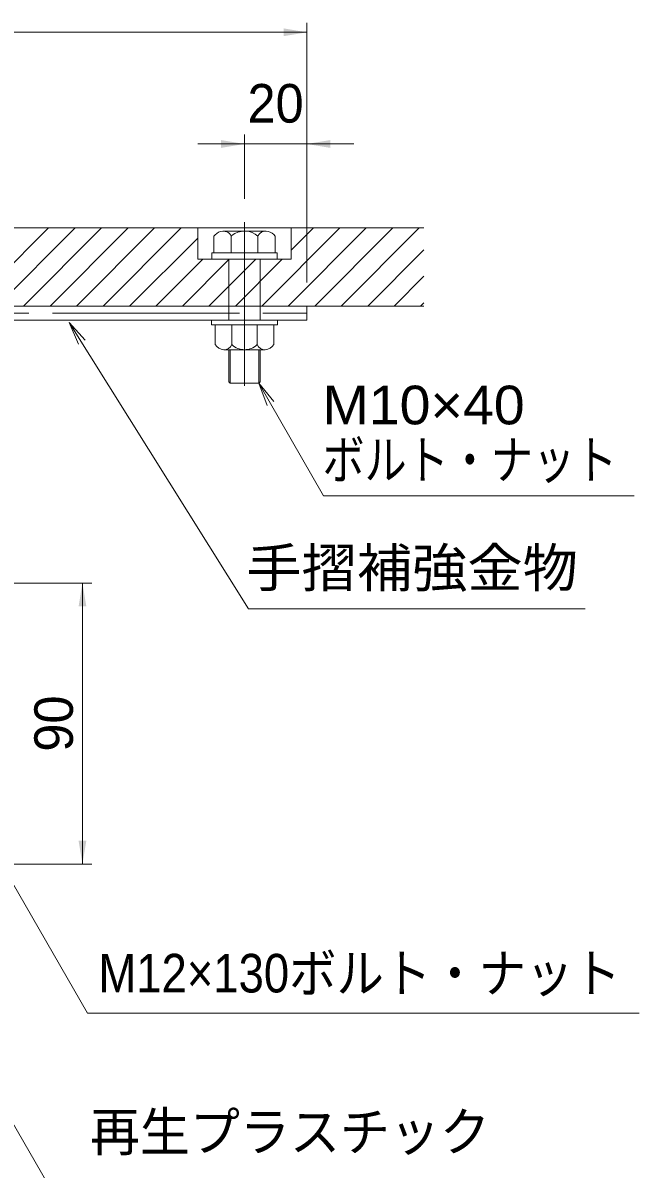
# Model space of a CAD drawing. Units: millimetres at full size, sheet at 1:5. Extents: x 47 to 2146, y -22 to 1455.
# Drawn here: x 1034.7 to 1232.2, y 272.4 to 639.4 of the extents above; entities that cross this region are included whole.
import ezdxf
from ezdxf.enums import TextEntityAlignment as Align

# ---------------------------------------------------------------- set-up
doc = ezdxf.new("R2010")
doc.units = ezdxf.units.MM
doc.header["$LTSCALE"] = 5
doc.linetypes.add('CHAIN', pattern=[18.5, 12, -1.5, 3.5, -1.5])
doc.linetypes.add('DASHED', pattern=[7.5, 6, -1.5])
for name, color, linetype, lineweight in [('ハッチング', 7, 'Continuous', 9), ('ボルト', 7, 'Continuous', 18), ('中心線', 7, 'CHAIN', 9), ('寸法', 7, 'Continuous', 13), ('引出線', 7, 'Continuous', 13), ('文字', 7, 'Continuous', 9), ('破線', 7, 'DASHED', 9), ('金物', 7, 'Continuous', 18)]:
    doc.layers.add(name, color=color, linetype=linetype, lineweight=lineweight)
doc.styles.add('ＭＳ Ｐゴシック', font='')
doc.styles.get('ＭＳ Ｐゴシック').set_extended_font_data('MS PGothic')

# ---------------------------------------------------------------- blocks, each defined once
blk = doc.blocks.new('filled_arrow')
at = {"color": 0, "linetype": 'Continuous', "lineweight": -2}
blk.add_solid([(7.5, 1.25), (0, 0), (7.5, -1.25)], dxfattribs=at)
blk = doc.blocks.new('open_arrow')
at = {"color": 0, "linetype": 'Continuous', "lineweight": -2}
blk.add_lwpolyline([(7.5, 1.25), (0, 0), (7.5, -1.25)], dxfattribs=at)

msp = doc.modelspace()

# ---------------------------------------------------------------- linework, layer by layer
at = {"layer": 'ハッチング'}
for p, q in [((1017.952, 548.778), (1042.952, 573.778)), ((1026.437, 548.778), (1051.437, 573.778)), ((1034.922, 548.778), (1059.922, 573.778)), ((1043.408, 548.778), (1068.408, 573.778)), ((1051.893, 548.778), (1076.893, 573.778)), ((1060.378, 548.778), (1085.378, 573.778)), ((1111.29, 548.778), (1136.29, 573.778)), ((1119.775, 548.778), (1144.775, 573.778)), ((1120.737, 566.71), (1127.805, 573.778)), ((1128.26, 548.778), (1153.26, 573.778)), ((1136.746, 548.778), (1161.746, 573.778)), ((1068.863, 548.778), (1090.737, 570.497)), ((1145.231, 548.778), (1163.253, 566.8)), ((1077.349, 548.778), (1092.349, 563.778)), ((1085.834, 548.778), (1100.834, 563.778)), ((1094.319, 548.778), (1109.319, 563.778)), ((1102.805, 548.778), (1117.805, 563.778)), ((1153.716, 548.778), (1163.253, 558.315)), ((1162.202, 548.778), (1163.253, 549.829))]:
    msp.add_line(p, q, dxfattribs=at)
at = {"layer": 'ボルト'}
for p, q in [((1090.737, 573.778), (1120.737, 573.778)), ((1090.737, 563.778), (1090.737, 573.778)), ((1098.767, 572.777), (1098.077, 572.642)), ((1112.707, 572.777), (1098.767, 572.777)), ((1099.047, 572.768), (1098.767, 572.777)), ((1099.557, 572.686), (1099.047, 572.768)), ((1100.044, 572.522), (1099.557, 572.686)), ((1104.667, 572.689), (1103.63, 572.427)), ((1105.737, 572.777), (1104.667, 572.689)), ((1106.125, 572.765), (1105.737, 572.777)), ((1107.187, 572.614), (1106.125, 572.765)), ((1112.191, 572.741), (1111.69, 572.62)), ((1112.707, 572.777), (1112.191, 572.741)), ((1113.282, 572.673), (1112.707, 572.777)), ((1113.944, 572.445), (1113.282, 572.673)), ((1120.737, 563.778), (1120.737, 573.778)), ((1096.298, 571.605), (1095.928, 571.177)), ((1095.928, 565.777), (1095.928, 571.177)), ((1096.823, 572.047), (1096.298, 571.605)), ((1097.423, 572.396), (1096.823, 572.047)), ((1098.077, 572.642), (1097.423, 572.396)), ((1100.494, 572.28), (1100.044, 572.522)), ((1100.892, 571.969), (1100.494, 572.28)), ((1101.226, 571.598), (1100.892, 571.969)), ((1101.487, 571.177), (1101.226, 571.598)), ((1101.776, 571.42), (1101.487, 571.177)), ((1101.487, 565.777), (1101.487, 571.177)), ((1102.656, 572), (1101.776, 571.42)), ((1103.63, 572.427), (1102.656, 572)), ((1108.205, 572.292), (1107.187, 572.614)), ((1109.148, 571.808), (1108.205, 572.292)), ((1109.987, 571.177), (1109.148, 571.808)), ((1110.119, 571.41), (1109.987, 571.177)), ((1109.988, 565.777), (1109.988, 571.177)), ((1110.421, 571.805), (1110.119, 571.41)), ((1110.791, 572.145), (1110.421, 571.805)), ((1111.218, 572.42), (1110.791, 572.145)), ((1111.69, 572.62), (1111.218, 572.42)), ((1114.554, 572.113), (1113.944, 572.445)), ((1115.094, 571.686), (1114.554, 572.113)), ((1115.546, 571.177), (1115.094, 571.686)), ((1115.546, 565.777), (1115.546, 571.177)), ((1095.237, 565.777), (1095.237, 563.778)), ((1116.237, 565.777), (1095.237, 565.777)), ((1116.237, 563.778), (1116.237, 565.777)), ((1095.237, 563.778), (1090.737, 563.778)), ((1115.849, 563.778), (1094.849, 563.778)), ((1115.849, 563.778), (1120.737, 563.778)), ((1095.114, 544.278), (1095.114, 542.778)), ((1116.361, 542.778), (1116.361, 544.278)), ((1116.361, 542.778), (1095.114, 542.778)), ((1096.361, 542.778), (1096.361, 536.402)), ((1101.675, 542.778), (1101.675, 536.402)), ((1109.8, 542.778), (1109.8, 536.402)), ((1115.114, 542.778), (1115.114, 536.402)), ((1099.074, 534.778), (1112.4, 534.778)), ((1100.737, 524.47), (1100.737, 534.777)), ((1101.179, 524.028), (1101.179, 534.777)), ((1110.295, 524.028), (1110.295, 534.778)), ((1110.737, 524.47), (1110.737, 534.777)), ((1100.737, 524.47), (1101.179, 524.028)), ((1110.295, 524.028), (1101.179, 524.028)), ((1110.295, 524.028), (1110.737, 524.47))]:
    msp.add_line(p, q, dxfattribs=at)
for centre, radius, start, end in [((1099.53, 538.616), 3.865, 214.9343, 263.22969), ((1099.109, 537.615), 2.838, 269.30562, 334.70445), ((1105.737, 540.668), 5.891, 226.3972, 270), ((1105.737, 540.668), 5.891, 270, 313.6028), ((1112.366, 537.615), 2.838, 205.29555, 270.69438), ((1111.945, 538.616), 3.865, 276.76096, 325.0657)]:
    msp.add_arc(centre, radius, start, end, dxfattribs=at)
at = {"layer": '中心線'}
for p, q in [((1105.737, 575.628), (1105.737, 523.169)), ((766.638, 546.528), (1125.737, 546.528))]:
    msp.add_line(p, q, dxfattribs=at)
at = {"layer": '寸法'}
for p, q in [((1125.737, 556.278), (1125.737, 639.44)), ((1125.737, 636.44), (835.737, 636.44)), ((1105.737, 583.128), (1105.737, 603.677)), ((1125.737, 556.278), (1125.737, 603.677)), ((1140.737, 600.677), (1090.737, 600.677)), ((993.237, 460.04), (1056.787, 460.04)), ((1053.787, 460.04), (1053.787, 370.04)), ((993.237, 370.04), (1056.787, 370.04))]:
    msp.add_line(p, q, dxfattribs=at)
at = {"layer": '引出線'}
for points in [[(1049.561, 543.528), (1107.063, 451.838), (1214.898, 451.838)], [(1110.295, 524.028), (1131.094, 488.004), (1230.638, 488.004)], [(1013.266, 395.191), (1055.367, 322.271), (1232.233, 322.271)], [(981.876, 372.868), (1051.957, 251.484), (1185.698, 251.484)]]:
    msp.add_lwpolyline(points, dxfattribs=at)
at = {"layer": '破線'}
for p, q in [((1100.737, 563.778), (1100.737, 544.278)), ((1110.737, 563.778), (1110.737, 544.278))]:
    msp.add_line(p, q, dxfattribs=at)
at = {"layer": '金物'}
for p, q in [((973.237, 573.778), (1090.737, 573.778)), ((1120.737, 573.778), (1163.253, 573.778)), ((840.237, 548.778), (1125.737, 548.778)), ((901.737, 548.778), (1163.253, 548.778)), ((1125.737, 548.778), (1125.737, 544.278)), ((840.237, 544.278), (1125.737, 544.278))]:
    msp.add_line(p, q, dxfattribs=at)

# ---------------------------------------------------------------- block references
at = {"layer": '寸法'}
for p, rotation in [((1125.737, 636.44), 180), ((1105.737, 600.677), 180), ((1053.787, 460.04), 270), ((1053.787, 370.04), 90)]:
    msp.add_blockref('filled_arrow', p, dxfattribs=dict(at, rotation=rotation))
msp.add_blockref('filled_arrow', (1125.737, 600.677), dxfattribs=at)
at = {"layer": '引出線'}
for p, rotation in [((1049.561, 543.528), 302.1), ((1110.295, 524.028), 300)]:
    msp.add_blockref('open_arrow', p, dxfattribs=dict(at, rotation=rotation))

# ---------------------------------------------------------------- texts
at = {"layer": '寸法', "style": 'ＭＳ Ｐゴシック'}
msp.add_text('20', height=12.37, dxfattribs=at).set_placement((1115.696, 613.69), align=Align.MIDDLE_CENTER)
msp.add_text('90', height=12.37, rotation=90, dxfattribs=at).set_placement((1044.537, 415.04), align=Align.MIDDLE_CENTER)
at = {"layer": '文字', "style": 'ＭＳ Ｐゴシック'}
for s, width, p in [('M10×40', 1.1, (1130.732, 507.173)), ('ボルト・ナット', 0.8, (1130.732, 489.626)), ('手摺補強金物', 1.05, (1106.326, 455.03)), ('M12×130ボルト・ナット', 0.9, (1058.908, 325.207)), ('再生プラスチック', 0.95, (1056.182, 274.424))]:
    msp.add_text(s, height=12.37, dxfattribs=dict(at, width=width)).set_placement(p, align=Align.BOTTOM_LEFT)

doc.saveas('drawing.dxf')
